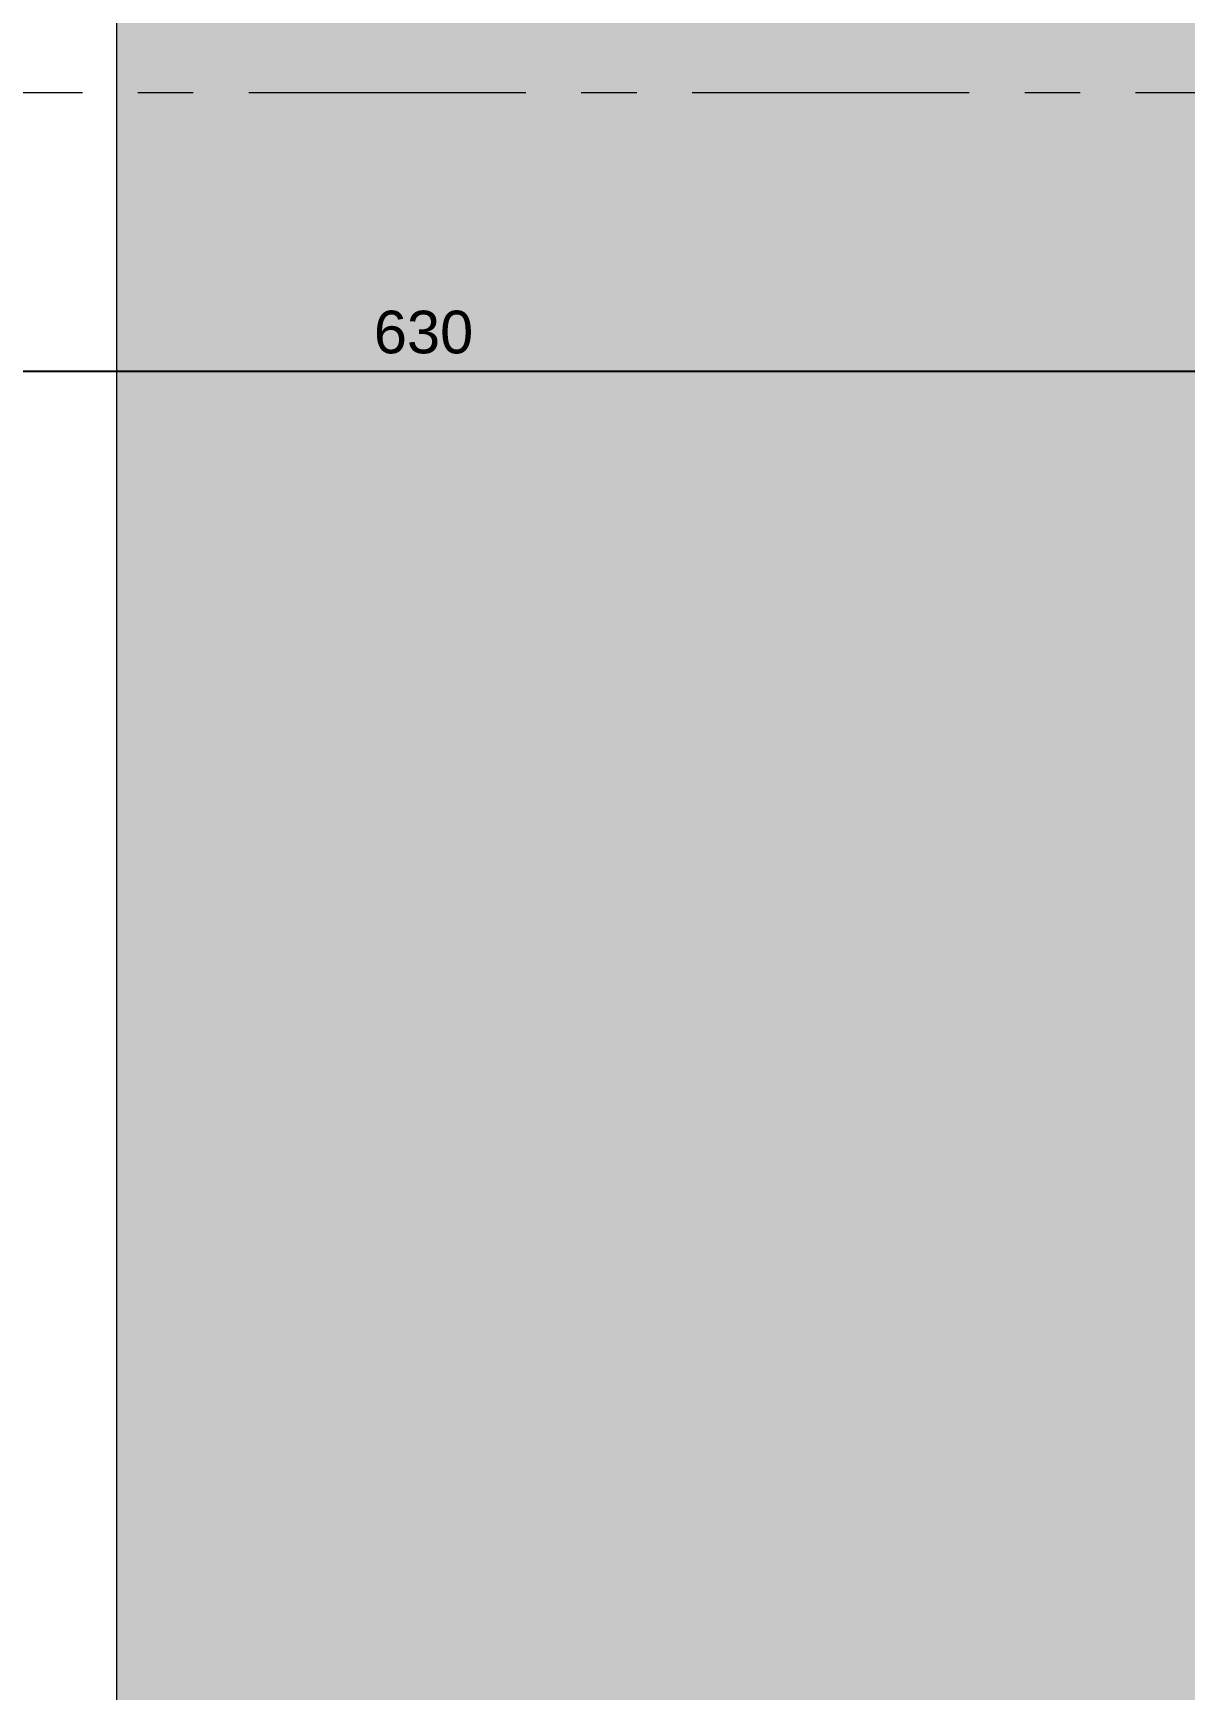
# Model space of a CAD drawing. Header units: centimetres. Extents: x 60496 to 66049, y -55119 to -48212.
# Drawn here: x 61638.5 to 61976.1, y -53290.9 to -52804.9 of the extents above; entities that cross this region are included whole.
import ezdxf

# ---------------------------------------------------------------- set-up
doc = ezdxf.new("R2010")
doc.units = ezdxf.units.CM
doc.header["$LTSCALE"] = 50
doc.header["$MEASUREMENT"] = 0
doc.linetypes.add('AXES', pattern=[2, 1.25, -0.25, 0.25, -0.25])
doc.layers.get('0').update_dxf_attribs({"color": 8})
doc.layers.add('AXES', color=10, linetype='AXES')
doc.layers.add('COTE 50ème', color=1, linetype='Continuous')
for name, color, linetype, lineweight in [('BETON HACHURE', 253, 'Continuous', 13), ('EXISTANT COUPE', 251, 'Continuous', 40), ('MACONNERIE COUPE', 7, 'Continuous', 30)]:
    doc.layers.add(name, color=color, linetype=linetype, lineweight=lineweight)
doc.layers.add('New_2D Drafting - General_Pen_No__4', color=252, linetype='Continuous', lineweight=13, true_color=0x696969)
doc.styles.add('RS_TXT_50', font='arial.ttf', dxfattribs={"height": 12.5})
doc.dimstyles.new('RS_50CM_LINEAIRE', dxfattribs={"dimscale": 5, "dimtxt": 12.5, "dimasz": 1.5, "dimexe": 1, "dimexo": 2.5, "dimgap": 1, "dimtad": 1, "dimdec": 1, "dimrnd": 0.5, "dimdsep": 46, "dimtxsty": 'RS_TXT_50', "dimblk1": 'ARCHTICK', "dimblk2": 'ARCHTICK', "dimsah": 1, "dimcen": 2.5, "dimdle": 1, "dimclrt": 4, "dimadec": 0, "dimazin": 2, "dimtfac": 1, "dimtdec": 1, "dimtix": 1, "dimtmove": 2, "dimatfit": 3, "dimfxl": 1, "dimtolj": 1, "dimtzin": 0, "dimarcsym": 0})

# ---------------------------------------------------------------- blocks, each defined once
blk = doc.blocks.new('A$Ce9568e5d')
at = {"layer": 'AXES', "lineweight": 5, "ltscale": 1.3}
blk.add_line((3195.000211652863, -1959.999990395532), (-1984.999788347151, -1959.999990395532), dxfattribs=at)
blk = doc.blocks.new('_ArchTick')
at = {"color": 0, "linetype": 'ByBlock', "const_width": 0.15}
blk.add_lwpolyline([(-0.5, -0.5), (0.5, 0.5)], dxfattribs=at)
blk = doc.blocks.new('*D1020')
at = {"layer": 'COTE 50ème', "color": 0, "lineweight": -2, "ltscale": 0.5, "transparency": 16777216}
for p, q in [((61437.95453184992, -52859.86230777639), (61437.95453184992, -52909.0173667206)), ((62067.95453184991, -52914.86230777636), (62067.95453184991, -52899.0173667206)), ((61432.95453184992, -52904.0173667206), (62072.95453184991, -52904.0173667206))]:
    blk.add_line(p, q, dxfattribs=at)
at = {"layer": 'Defpoints', "color": 0, "ltscale": 0.5, "transparency": 16777216}
for p in [(61437.95453184992, -52847.36230777639), (62067.95453184991, -52904.0173667206), (62067.95453184991, -52927.36230777636)]:
    blk.add_point(p, dxfattribs=at)
at = {"layer": 'COTE 50ème', "color": 0, "lineweight": -2, "ltscale": 0.5, "transparency": 16777216, "xscale": 7.5, "yscale": 7.5, "zscale": 7.5, "rotation": 180}
blk.add_blockref('_ArchTick', (61437.95453184992, -52904.0173667206), dxfattribs=at)
at = {"layer": 'COTE 50ème', "color": 0, "lineweight": -2, "ltscale": 0.5, "transparency": 16777216, "xscale": 7.5, "yscale": 7.5, "zscale": 7.5}
blk.add_blockref('_ArchTick', (62067.95453184991, -52904.0173667206), dxfattribs=at)
at = {"layer": 'COTE 50ème', "color": 4, "ltscale": 0.5, "transparency": 16777216, "insert": (61752.95453184991, -52892.63094107257), "char_height": 12.5, "attachment_point": 5, "style": 'RS_TXT_50'}
blk.add_mtext('\\A1;630', dxfattribs=at)

msp = doc.modelspace()

# ---------------------------------------------------------------- hatches: boundary and pattern name
at = {"layer": 'BETON HACHURE', "transparency": 33554585}
h = msp.add_hatch(dxfattribs=at)
h.set_pattern_fill('ANSI37', color=256, scale=50, angle=270, style=0)
h.set_pattern_definition([(315, (-1160.485528566322, 19655.39304804563), (4.419417382415923, 4.419417382415921), []), (45, (-1160.485528566322, 19655.39304804563), (-4.41941738241592, 4.419417382415923), [])])
h.paths.add_polyline_path([(62772.95432019554, -51847.21800907419), (62797.95432019554, -51847.21800907419), (62797.95432019554, -52172.21800907419), (62772.95432019554, -52172.21800907417)], flags=0)
h.paths.add_polyline_path([(62772.95432019554, -51847.21800907419), (62797.95432019554, -51847.21800907419), (62797.95432019554, -52172.21800907419), (62772.95432019554, -52172.21800907417)], flags=0)
h.paths.add_polyline_path([(64952.95432019551, -51987.36232274516), (64952.95432019551, -52037.36231738077), (65032.95432019551, -52037.36231738077), (65032.95432019551, -51987.36232274516)], flags=0)
h.paths.add_polyline_path([(64572.95225443787, -51987.36232274525), (64572.95225443787, -52037.36231738086), (64652.95225443787, -52037.36231738086), (64652.95225443787, -51987.36232274525)], flags=0)
edge = h.paths.add_edge_path(flags=0)
edge.add_arc((64612.9522544379, -50672.36229558228), 40, 0, 360)
edge = h.paths.add_edge_path(flags=0)
edge.add_arc((64612.95225443787, -49997.36232274529), 40, 0, 360)
edge = h.paths.add_edge_path(flags=0)
edge.add_arc((64612.95225443786, -51272.3623323497), 40, 0, 360)
h.paths.add_polyline_path([(65692.87113614069, -49527.22052557723), (61269.11017409691, -49527.21800907417), (60879.82185948436, -54263.92172710598), (65445.45432019557, -54713.50983066576), (65692.87113614069, -54713.50983066575)])
edge = h.paths.add_edge_path(flags=0)
edge.add_arc((64612.95225443786, -51272.3623323497), 40, 0, 360)
h.paths.add_polyline_path([(63397.95432019554, -49552.21800907419), (63397.95432019554, -49972.36232274529), (63422.95432019554, -49972.36232274529), (63422.95432019554, -49552.21800907419), (64992.96098447277, -49552.21800907419), (64992.94765591834, -51312.3623323497), (65032.95432019557, -51312.3623323497), (65032.95432019557, -49552.21800907419), (65667.87113613918, -49552.2205255772), (65667.87113613918, -53452.21801443858), (65032.95432019554, -53452.21801443858), (65032.95432019551, -52057.36232274522), (64992.95432019551, -52057.36232274522), (64992.95432019557, -53477.21801443858), (65667.87113614069, -53477.21801443858), (65667.87113614069, -54685.93448648408), (65459.17891711568, -54688.50983066576), (64660.4545318484, -54610.07239253733), (64660.4545318484, -54122.36232274522), (64635.4545318484, -54122.36232274522), (64635.4545318484, -54607.61730791818), (63330.45451773574, -54479.46188941262), (63330.45451773574, -54122.36232274525), (63305.45451773574, -54122.36232274525), (63305.45451773574, -54477.00680479346), (62117.9545318484, -54360.39028676845), (62117.9545318484, -54122.36232274525), (62067.95432019555, -54122.36232274525), (62067.95432019555, -54355.4800967451), (60906.75330816861, -54241.44622697061), (61082.14403878348, -52107.36232274523), (61287.9545318484, -52107.36232274523), (61287.9545318484, -52057.36232274523), (61086.25332281998, -52057.36232274523), (61088.10249665588, -52037.36231738086), (61287.95432019554, -52037.36231738087), (61287.95432019554, -51987.36231738089), (61092.00629798793, -51987.36231738087), (61148.71429871654, -51297.36231738086), (61287.95432019554, -51297.36231738086), (61287.95432019554, -51247.36231738086), (61152.82356036329, -51247.36231738086), (61198.02558271807, -50697.36228061344), (61287.95432019554, -50697.36228061344), (61287.95432019554, -50647.36228061344), (61202.13485720289, -50647.36228061344), (61292.13984583213, -49552.21800907419), (62070.45432019554, -49552.21800907419), (62070.45432019554, -49972.36231738084), (62095.45432019554, -49972.36231738084), (62095.45432019554, -49552.21800907417)], flags=16)
h.paths.add_polyline_path([(64572.95225443786, -51232.3623323497), (64572.95225443786, -51312.3623323497), (64652.95225443786, -51312.3623323497), (64652.95225443786, -51232.36233234969)], flags=0)
at = {"layer": 'New_2D Drafting - General_Pen_No__4', "linetype": 'Continuous', "lineweight": 0, "true_color": 0xc7c8ca, "transparency": 33554546}
h = msp.add_hatch(color=9, dxfattribs=at)
edge = h.paths.add_edge_path()
edge.add_line((64367.95453184842, -51124.86232486529), (64367.9545318484, -50634.86230916377))
edge.add_arc((63907.9545318484, -50634.86230916379), 460, 1.812528970472983e-12, 90)
edge.add_line((63907.9545318484, -50174.86230916379), (62122.9545318484, -50174.86230916379))
edge.add_arc((62122.9545318484, -50634.86230916379), 460, 90, 180)
edge.add_line((61662.9545318484, -50634.86230916379), (61662.9545318484, -53323.5427149848))
edge.add_arc((62122.95453184839, -53323.5427149848), 459.9999999999927, 180, 266.9195392647234)
edge.add_line((62098.23492103581, -53782.8780400375), (64199.35640634838, -53895.95208976563))
edge.add_line((64199.35640634838, -53895.95208976563), (64906.09520128202, -53933.9859770024))
edge.add_arc((64899.76078504779, -54067.75852246494), 133.9224355683385, 4.0359442026216925, 87.28894730898242, ccw=False)
edge.add_line((65033.35110537827, -54058.33275657803), (65587.47435095662, -54035.81042810474))
edge.add_arc((64922.40567935543, -54349.92616601442), 735.5168487178961, 25.28163388761817, 89.9874877378931)
edge.add_line((64922.56630164909, -53614.40933483488), (64699.1461323168, -53602.38574480721))
edge.add_arc((64717.95453184842, -53252.89147574538), 350.0000000000014, 180.0000000000012, 266.91953926467477, ccw=False)
edge.add_line((64367.95453184842, -53252.89147574539), (64367.95453184842, -52144.8623248653))
edge.add_arc((64717.95453184842, -52144.8623248653), 350, 90, 180, ccw=False)
edge.add_line((64717.95453184842, -51794.8623248653), (64722.95431625476, -51794.8623248653))
edge.add_arc((64722.95431625476, -52144.86232486529), 349.9999999999927, 6.150640177011724, 89.9999999999988, ccw=False)
edge.add_line((65070.93958870316, -52107.36232274522), (65667.8711431623, -52107.36232807994))
edge.add_line((65667.8711431623, -52107.36232807994), (65667.87112911606, -49527.22038916923))
edge.add_line((65667.87112911606, -49527.22038916923), (65072.95430390976, -49527.22039164184))
edge.add_line((65072.95430390976, -49527.22039164184), (65072.95431625476, -51124.86232216083))
edge.add_arc((64722.95431625476, -51124.86232486527), 350, -90, 4.4272348986851284e-07, ccw=False)
edge.add_line((64722.95431625476, -51474.86232486527), (64717.9545318484, -51474.86232486527))
edge.add_arc((64717.95453184841, -51124.86232486528), 349.9999999999927, 180.0000000000012, 269.9999999999988, ccw=False)
edge = h.paths.add_edge_path(flags=16)
edge.add_arc((63697.9545318484, -53197.99910920278), 350, -93.08046073527032, 0, ccw=False)
edge.add_line((63679.14613231712, -53547.49337826463), (62314.14613231712, -53474.0344759796))
edge.add_arc((62332.95453184839, -53124.54020691776), 349.9999999999976, 180.0000000000012, 266.9195392647308, ccw=False)
edge.add_line((61982.9545318484, -53124.54020691777), (61982.9545318484, -50844.86230916379))
edge.add_arc((62332.9545318484, -50844.86230916379), 350, 90, 180, ccw=False)
edge.add_line((62332.9545318484, -50494.86230916379), (63697.9545318484, -50494.86230916379))
edge.add_arc((63697.9545318484, -50844.86230916379), 350, 0, 90, ccw=False)
edge.add_line((64047.9545318484, -50844.86230916379), (64047.9545318484, -53197.99910920278))

# ---------------------------------------------------------------- linework, layer by layer
at = {"layer": 'EXISTANT COUPE', "lineweight": 5}
msp.add_lwpolyline([(61662.9545318484, -50634.86230916379), (61662.9545318484, -53323.5427149848, 0.3985526464150619), (62098.23492103581, -53782.8780400375), (64199.35640634838, -53895.95208976563), (64906.09520128202, -53933.9859770024, -0.380129029932193), (65033.35110537827, -54058.33275657803), (65587.47435095662, -54035.81042810474, 0.2900814467047665), (64922.56630164909, -53614.40933483488), (64699.1461323168, -53602.38574480721, -0.3985526464148174), (64367.95453184842, -53252.89147574539), (64367.95453184842, -52144.8623248653, -0.4142135623730951), (64717.95453184842, -51794.8623248653), (64722.95431625476, -51794.8623248653, -0.3831100803969072), (65070.93958870316, -52107.36232274522), (65627.87113389964, -52107.36232807994), (65627.8711198534, -49527.22038916923)], format="xyb", dxfattribs=at)

# ---------------------------------------------------------------- block references
at = {"layer": 'MACONNERIE COUPE', "lineweight": 5, "ltscale": 0.5}
msp.add_blockref('A$Ce9568e5d', (62617.95432019554, -50862.36231738086), dxfattribs=at)

# ---------------------------------------------------------------- dimensions: what is measured, and where the dimension line sits
at = {"layer": 'COTE 50ème', "ltscale": 0.5}
dim = msp.add_linear_dim(base=(62067.95453184991, -52904.0173667206), p1=(61437.95453184992, -52847.36230777639), p2=(62067.95453184991, -52927.36230777636), dimstyle='RS_50CM_LINEAIRE', dxfattribs=at)
dim.commit()
dim.dimension.update_dxf_attribs({"geometry": '*D1020', "text_midpoint": (61752.95453184991, -52892.63094107257)})

doc.saveas('drawing.dxf')
